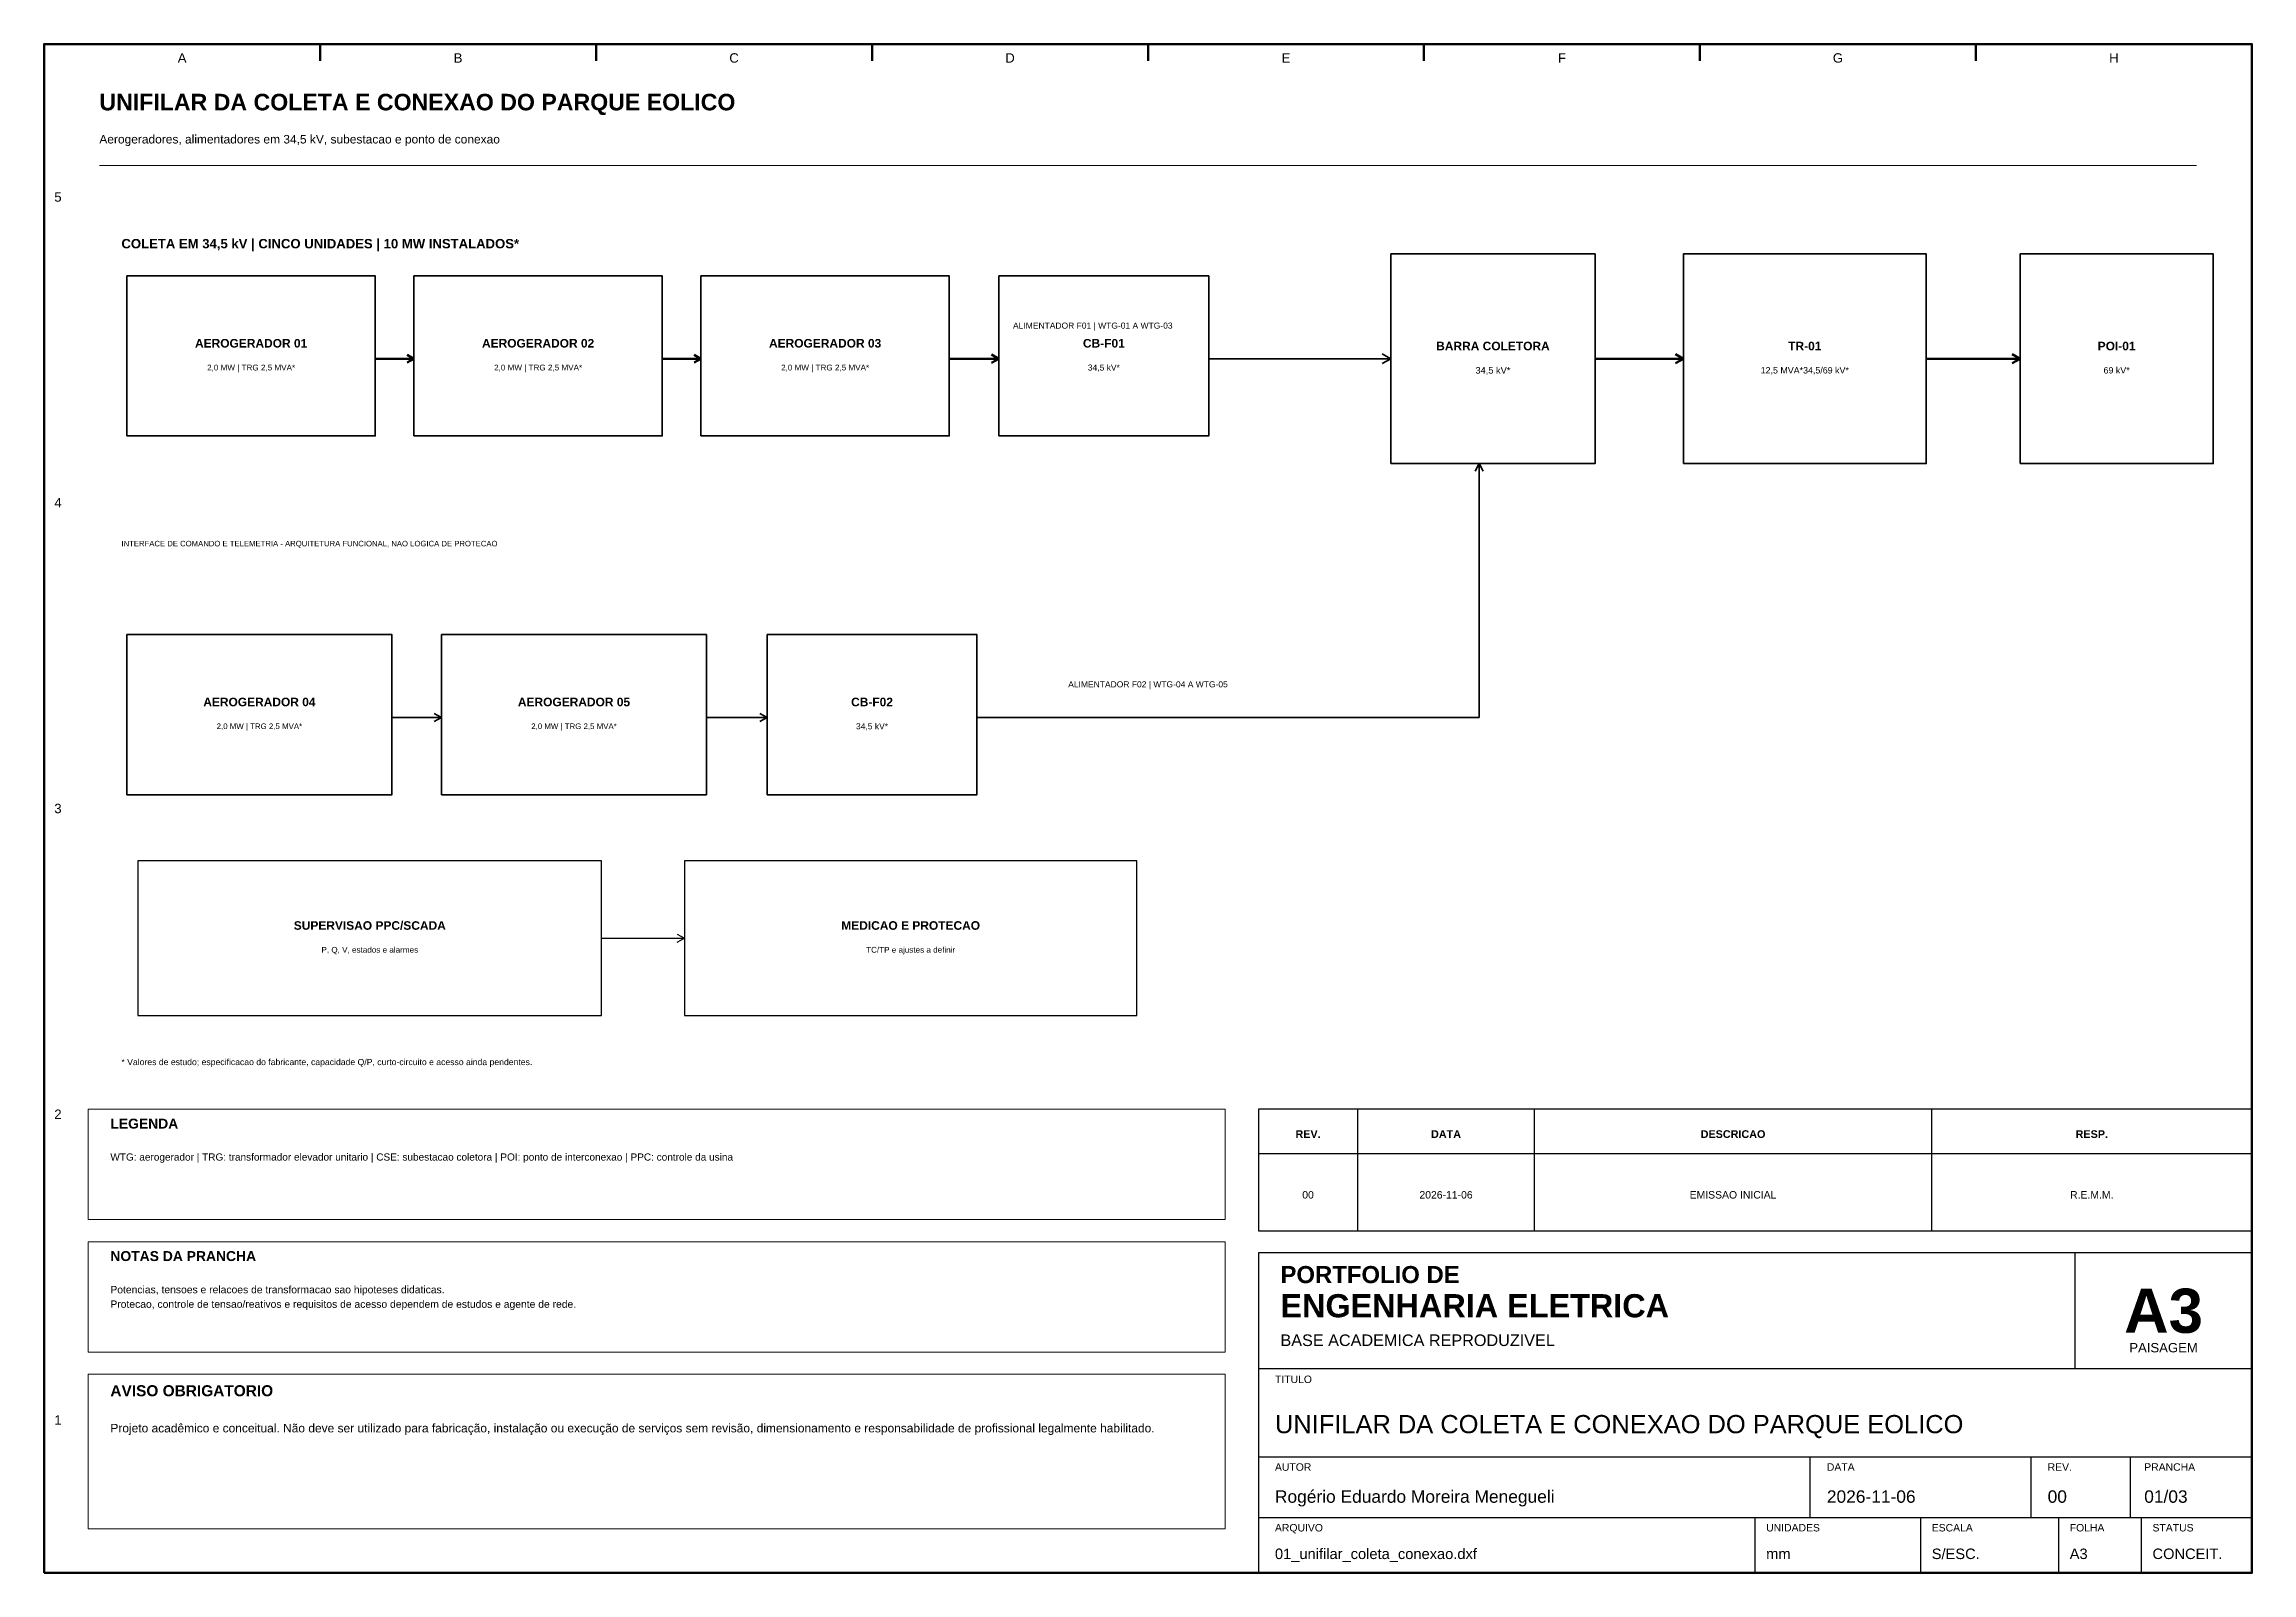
# Model space of a CAD drawing. Header units: millimetres. Extents: x 10 to 410, y 10 to 287.
import ezdxf
from ezdxf.enums import TextEntityAlignment as Align

# ---------------------------------------------------------------- set-up
doc = ezdxf.new("R2010")
doc.units = ezdxf.units.MM
for name, color, linetype, lineweight in [('00_MOLDURA', 7, 'CONTINUOUS', 50), ('01_CARIMBO', 7, 'CONTINUOUS', 25), ('02_TEXTO', 7, 'CONTINUOUS', 18), ('03_COTAS', 4, 'CONTINUOUS', 18), ('04_EQUIPAMENTOS', 2, 'CONTINUOUS', 35), ('05_POTENCIA', 1, 'CONTINUOUS', 50), ('07_INSTRUMENTACAO', 6, 'CONTINUOUS', 25), ('08_CABOS', 30, 'CONTINUOUS', 35), ('12_LEGENDA', 7, 'CONTINUOUS', 18), ('13_NOTAS', 7, 'CONTINUOUS', 18)]:
    doc.layers.add(name, color=color, linetype=linetype, lineweight=lineweight)
doc.styles.add('PORTFOLIO_TEXTO', font='arial.ttf')
doc.styles.add('PORTFOLIO_TITULO', font='arialbd.ttf', dxfattribs={"width": 0.92})

# ---------------------------------------------------------------- blocks, each defined once
blk = doc.blocks.new('CARIMBO_A3')
at = {"layer": '01_CARIMBO'}
for p, q in [((148, 37), (148, 58)), ((0, 37), (180, 37)), ((0, 21), (180, 21)), ((100, 10), (100, 21)), ((140, 10), (140, 21)), ((158, 10), (158, 21)), ((0, 10), (180, 10)), ((90, 0), (90, 10)), ((120, 0), (120, 10)), ((145, 0), (145, 10)), ((160, 0), (160, 10))]:
    blk.add_line(p, q, dxfattribs=at)
blk.add_lwpolyline([(0, 0), (180, 0), (180, 58), (0, 58)], close=True, dxfattribs=at)
at = {"layer": '01_CARIMBO', "style": 'PORTFOLIO_TEXTO'}
for s, p in [('TITULO', (3, 34.4)), ('AUTOR', (3, 18.5)), ('DATA', (103, 18.5)), ('REV.', (143, 18.5)), ('PRANCHA', (160.5, 18.5)), ('ARQUIVO', (3, 7.5)), ('UNIDADES', (92, 7.5)), ('ESCALA', (122, 7.5)), ('FOLHA', (147, 7.5)), ('STATUS', (162, 7.5))]:
    blk.add_text(s, height=1.35, dxfattribs=at).set_placement(p)
at = {"layer": '02_TEXTO'}
for s, height, style, p in [('PORTFOLIO DE', 3.1, 'PORTFOLIO_TITULO', (4, 52.5)), ('ENGENHARIA ELETRICA', 4.2, 'PORTFOLIO_TITULO', (4, 46.3)), ('BASE ACADEMICA REPRODUZIVEL', 2.1, 'PORTFOLIO_TEXTO', (4, 41.1))]:
    blk.add_text(s, height=height, dxfattribs=dict(at, style=style)).set_placement(p)
for s, height, style, p in [('A3', 8, 'PORTFOLIO_TITULO', (164, 47.5)), ('PAISAGEM', 1.7, 'PORTFOLIO_TEXTO', (164, 40.8))]:
    blk.add_text(s, height=height, dxfattribs=dict(at, style=style)).set_placement(p, align=Align.MIDDLE_CENTER)
at = {"layer": '02_TEXTO', "style": 'PORTFOLIO_TEXTO'}
for tag, p, height in [('TITULO', (3, 25.3), 3.3), ('AUTOR', (3, 12.7), 2.25), ('DATA', (103, 12.7), 2.25), ('REVISAO', (143, 12.7), 2.25), ('PRANCHA', (160.5, 12.7), 2.25), ('ARQUIVO', (3, 2.5), 1.9), ('UNIDADES', (92, 2.5), 1.9), ('ESCALA', (122, 2.5), 1.9), ('FOLHA', (147, 2.5), 1.9), ('STATUS', (162, 2.5), 1.9)]:
    blk.add_attdef(tag, p, '', height=height, dxfattribs=at)

msp = doc.modelspace()

# ---------------------------------------------------------------- linework, layer by layer
at = {"layer": '00_MOLDURA'}
for p, q in [((60, 287), (60, 284)), ((110, 287), (110, 284)), ((160, 287), (160, 284)), ((210, 287), (210, 284)), ((260, 287), (260, 284)), ((310, 287), (310, 284)), ((360, 287), (360, 284))]:
    msp.add_line(p, q, dxfattribs=at)
msp.add_lwpolyline([(10, 10), (410, 10), (410, 287), (10, 287)], close=True, dxfattribs=at)
at = {"layer": '01_CARIMBO'}
for p, q in [((248, 72), (248, 94)), ((280, 72), (280, 94)), ((352, 72), (352, 94)), ((230, 86), (410, 86))]:
    msp.add_line(p, q, dxfattribs=at)
msp.add_lwpolyline([(230, 72), (410, 72), (410, 94), (230, 94)], close=True, dxfattribs=at)
at = {"layer": '03_COTAS'}
msp.add_line((20, 265), (400, 265), dxfattribs=at)
at = {"layer": '04_EQUIPAMENTOS'}
for points in [[(254, 211), (291, 211), (291, 249), (254, 249)], [(307, 211), (351, 211), (351, 249), (307, 249)], [(368, 211), (403, 211), (403, 249), (368, 249)], [(25, 216), (70, 216), (70, 245), (25, 245)], [(77, 216), (122, 216), (122, 245), (77, 245)], [(129, 216), (174, 216), (174, 245), (129, 245)], [(183, 216), (221, 216), (221, 245), (183, 245)], [(25, 151), (73, 151), (73, 180), (25, 180)], [(82, 151), (130, 151), (130, 180), (82, 180)], [(141, 151), (179, 151), (179, 180), (141, 180)]]:
    msp.add_lwpolyline(points, close=True, dxfattribs=at)
at = {"layer": '05_POTENCIA'}
for p, q in [((70, 230), (77, 230)), ((75.75, 230.6875), (77, 230)), ((75.75, 229.3125), (77, 230)), ((122, 230), (129, 230)), ((127.75, 230.6875), (129, 230)), ((127.75, 229.3125), (129, 230)), ((174, 230), (183, 230)), ((181.65, 230.7425), (183, 230)), ((181.65, 229.2575), (183, 230)), ((291, 230), (307, 230)), ((305.55, 230.7975), (307, 230)), ((305.55, 229.2025), (307, 230)), ((351, 230), (368, 230)), ((366.55, 230.7975), (368, 230)), ((366.55, 229.2025), (368, 230))]:
    msp.add_line(p, q, dxfattribs=at)
at = {"layer": '07_INSTRUMENTACAO'}
for p in [(111, 125), (124.7, 125.715), (124.7, 124.285)]:
    msp.add_line(p, (126, 125), dxfattribs=at)
for points in [[(27, 111), (111, 111), (111, 139), (27, 139)], [(126, 111), (208, 111), (208, 139), (126, 139)]]:
    msp.add_lwpolyline(points, close=True, dxfattribs=at)
at = {"layer": '08_CABOS'}
for p, q in [((221, 230), (254, 230)), ((252.4, 230.88), (254, 230)), ((252.4, 229.12), (254, 230)), ((269.2575, 209.65), (270, 211)), ((270, 201), (270, 211)), ((270.7425, 209.65), (270, 211)), ((270, 165), (270, 201)), ((73, 165), (82, 165)), ((80.65, 165.7425), (82, 165)), ((80.65, 164.2575), (82, 165)), ((130, 165), (141, 165)), ((139.65, 165.7425), (141, 165)), ((139.65, 164.2575), (141, 165)), ((179, 165), (270, 165))]:
    msp.add_line(p, q, dxfattribs=at)
at = {"layer": '12_LEGENDA'}
msp.add_lwpolyline([(18, 74), (224, 74), (224, 94), (18, 94)], close=True, dxfattribs=at)
at = {"layer": '13_NOTAS'}
for points in [[(18, 50), (224, 50), (224, 70), (18, 70)], [(18, 18), (224, 18), (224, 46), (18, 46)]]:
    msp.add_lwpolyline(points, close=True, dxfattribs=at)

# ---------------------------------------------------------------- block references
at = {"layer": '01_CARIMBO'}
msp.add_blockref('CARIMBO_A3', (230, 10), dxfattribs=at).add_auto_attribs({'TITULO': 'UNIFILAR DA COLETA E CONEXAO DO PARQUE EOLICO', 'AUTOR': 'Rogério Eduardo Moreira Menegueli', 'DATA': '2026-11-06', 'REVISAO': '00', 'PRANCHA': '01/03', 'ARQUIVO': '01_unifilar_coleta_conexao.dxf', 'UNIDADES': 'mm', 'ESCALA': 'S/ESC.', 'FOLHA': 'A3', 'STATUS': 'CONCEIT.'})

# ---------------------------------------------------------------- texts
at = {"layer": '00_MOLDURA', "style": 'PORTFOLIO_TEXTO'}
for s, p in [('A', (35, 284.5)), ('B', (85, 284.5)), ('C', (135, 284.5)), ('D', (185, 284.5)), ('E', (235, 284.5)), ('F', (285, 284.5)), ('G', (335, 284.5)), ('H', (385, 284.5)), ('5', (12.5, 259.3)), ('4', (12.5, 203.9)), ('3', (12.5, 148.5)), ('2', (12.5, 93.1)), ('1', (12.5, 37.7))]:
    msp.add_text(s, height=1.7, dxfattribs=at).set_placement(p, align=Align.MIDDLE_CENTER)
at = {"layer": '01_CARIMBO', "style": 'PORTFOLIO_TITULO'}
for s, p in [('REV.', (239, 89.5)), ('DATA', (264, 89.5)), ('DESCRICAO', (316, 89.5)), ('RESP.', (381, 89.5))]:
    msp.add_text(s, height=1.4, dxfattribs=at).set_placement(p, align=Align.MIDDLE_CENTER)
at = {"layer": '02_TEXTO'}
for s, height, style, p in [('UNIFILAR DA COLETA E CONEXAO DO PARQUE EOLICO', 3, 'PORTFOLIO_TITULO', (20, 275)), ('Aerogeradores, alimentadores em 34,5 kV, subestacao e ponto de conexao', 1.55, 'PORTFOLIO_TEXTO', (20, 269))]:
    msp.add_text(s, height=height, dxfattribs=dict(at, style=style)).set_placement(p)
at = {"layer": '02_TEXTO', "style": 'PORTFOLIO_TEXTO'}
for s, height, p in [('2,0 MW | TRG 2,5 MVA*', 1.05, (47.5, 228.4)), ('2,0 MW | TRG 2,5 MVA*', 1.05, (99.5, 228.4)), ('2,0 MW | TRG 2,5 MVA*', 1.05, (151.5, 228.4)), ('34,5 kV*', 1.1, (202, 228.4)), ('34,5 kV*', 1.2, (272.5, 227.9)), ('12,5 MVA*34,5/69 kV*', 1.15, (329, 227.9)), ('69 kV*', 1.15, (385.5, 227.9)), ('34,5 kV*', 1.1, (160, 163.4)), ('2,0 MW | TRG 2,5 MVA*', 1.02, (49, 163.4)), ('2,0 MW | TRG 2,5 MVA*', 1.02, (106, 163.4)), ('P, Q, V, estados e alarmes', 1.05, (69, 122.9)), ('TC/TP e ajustes a definir', 1.05, (167, 122.9)), ('00', 1.35, (239, 78.5)), ('2026-11-06', 1.35, (264, 78.5)), ('EMISSAO INICIAL', 1.35, (316, 78.5)), ('R.E.M.M.', 1.35, (381, 78.5))]:
    msp.add_text(s, height=height, dxfattribs=at).set_placement(p, align=Align.MIDDLE_CENTER)
at = {"layer": '04_EQUIPAMENTOS', "style": 'PORTFOLIO_TITULO'}
for s, p in [('AEROGERADOR 01', (47.5, 232.8)), ('AEROGERADOR 02', (99.5, 232.8)), ('AEROGERADOR 03', (151.5, 232.8)), ('CB-F01', (202, 232.8)), ('BARRA COLETORA', (272.5, 232.3)), ('TR-01', (329, 232.3)), ('POI-01', (385.5, 232.3)), ('AEROGERADOR 04', (49, 167.8)), ('AEROGERADOR 05', (106, 167.8)), ('CB-F02', (160, 167.8))]:
    msp.add_text(s, height=1.55, dxfattribs=at).set_placement(p, align=Align.MIDDLE_CENTER)
at = {"layer": '05_POTENCIA', "style": 'PORTFOLIO_TITULO'}
msp.add_text('COLETA EM 34,5 kV | CINCO UNIDADES | 10 MW INSTALADOS*', height=1.7, dxfattribs=at).set_placement((24, 250))
at = {"layer": '07_INSTRUMENTACAO', "style": 'PORTFOLIO_TEXTO'}
msp.add_text('INTERFACE DE COMANDO E TELEMETRIA - ARQUITETURA FUNCIONAL, NAO LOGICA DE PROTECAO', height=1, dxfattribs=at).set_placement((24, 196))
at = {"layer": '07_INSTRUMENTACAO', "style": 'PORTFOLIO_TITULO'}
for s, p in [('SUPERVISAO PPC/SCADA', (69, 127.3)), ('MEDICAO E PROTECAO', (167, 127.3))]:
    msp.add_text(s, height=1.55, dxfattribs=at).set_placement(p, align=Align.MIDDLE_CENTER)
at = {"layer": '08_CABOS', "style": 'PORTFOLIO_TEXTO'}
for s, p in [('ALIMENTADOR F01 | WTG-01 A WTG-03', (200, 236)), ('ALIMENTADOR F02 | WTG-04 A WTG-05', (210, 171))]:
    msp.add_text(s, height=1.1, dxfattribs=at).set_placement(p, align=Align.MIDDLE_CENTER)
at = {"layer": '12_LEGENDA', "style": 'PORTFOLIO_TITULO'}
msp.add_text('LEGENDA', height=1.8, dxfattribs=at).set_placement((22, 90.5))
at = {"layer": '12_LEGENDA', "insert": (22, 86), "char_height": 1.3, "width": 198, "attachment_point": 1, "line_spacing_factor": 1.18, "style": 'PORTFOLIO_TEXTO'}
msp.add_mtext('WTG: aerogerador | TRG: transformador elevador unitario | CSE: subestacao coletora | POI: ponto de interconexao | PPC: controle da usina', dxfattribs=at)
at = {"layer": '13_NOTAS'}
for s, height, style, p in [('* Valores de estudo; especificacao do fabricante, capacidade Q/P, curto-circuito e acesso ainda pendentes.', 1.12, 'PORTFOLIO_TEXTO', (24, 102)), ('NOTAS DA PRANCHA', 1.8, 'PORTFOLIO_TITULO', (22, 66.5)), ('AVISO OBRIGATORIO', 2, 'PORTFOLIO_TITULO', (22, 42))]:
    msp.add_text(s, height=height, dxfattribs=dict(at, style=style)).set_placement(p)
at = {"layer": '13_NOTAS', "width": 198, "attachment_point": 1, "line_spacing_factor": 1.18, "style": 'PORTFOLIO_TEXTO'}
for s, insert, char_height in [('Potencias, tensoes e relacoes de transformacao sao hipoteses didaticas.\\PProtecao, controle de tensao/reativos e requisitos de acesso dependem de estudos e agente de rede.', (22, 62), 1.34), ('Projeto acadêmico e conceitual. Não deve ser utilizado para fabricação, instalação ou execução de serviços sem revisão, dimensionamento e responsabilidade de profissional legalmente habilitado.', (22, 37), 1.55)]:
    msp.add_mtext(s, dxfattribs=dict(at, insert=insert, char_height=char_height))

doc.saveas('drawing.dxf')
